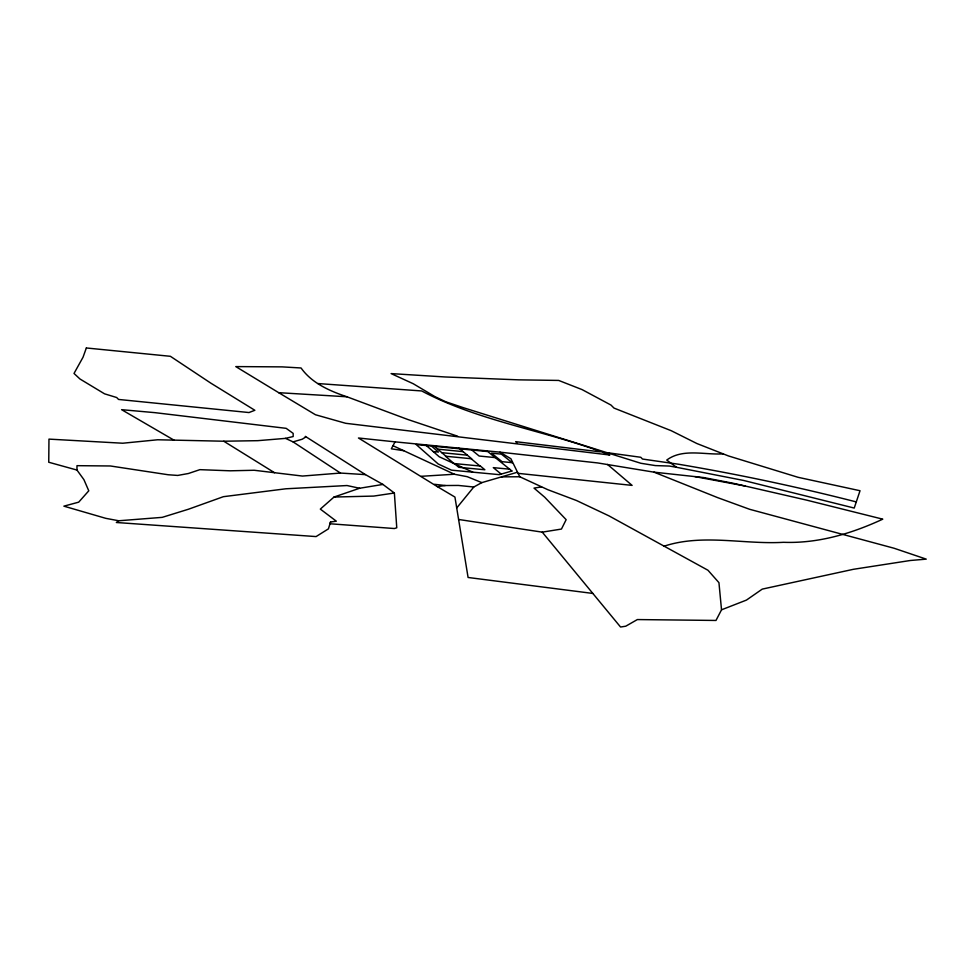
<?xml version="1.0" encoding="UTF-8"?>
<svg xmlns="http://www.w3.org/2000/svg" width="975" height="975" viewBox="0 0 975 975"><rect width="100%" height="100%" fill="white"/><g stroke="black" fill="none" stroke-linecap="round" stroke-linejoin="round"><path stroke-width="1.46" d="M359.604 488.256L347.027 485.538L285.846 488.792L223.373 496.689L188.419 509.242L162.216 517.359L118.755 520.772L105.775 518.334L63.875 506.159L78.695 502.162L88.774 490.815L83.911 479.639L76.964 470.06L76.988 465.672L110.382 465.977L168.175 474.752L177.718 475.434L188.394 473.509L199.875 469.658L230.124 470.803L254.207 470.267L302.469 476.056L340.446 473.058L365.467 474.63L382.907 484.429L394.375 493.009L396.764 527.792L394.388 528.535L330.001 523.77L330.537 522.003L336.326 521.174L320.324 509.096L334.011 497.043L359.604 488.256L382.907 484.429M330.537 522.003L328.417 528.864L316.083 536.579L116.366 522.503L118.755 520.772M501.503 476.872L519.76 476.763L547.84 489.706L576.469 500.504L608.985 515.872L707.972 570.253L718.941 582.66L721.524 609.814L715.979 620.453L637.358 619.564L625.743 626.206L620.551 627.023L542.258 532.143L458.591 519.468M663.695 546.317C702.244 533.447 743.803 544.623 783.486 542.307C818.232 543.599 851.528 533.617 882.765 519.163L806.618 500.126L732.335 483.088L703.731 477.567L653.981 472.156L597.724 462.942L499.919 452.156L395.046 441.858L391.328 448.817L403.687 450.682M517.506 472.205L481.821 482.625L473.789 487.013L456.714 507.951M721.524 609.814L746.448 600.088L762.243 589.119L853.405 569.303L910.358 560.491L926.25 559.138L894.063 548.242L749.617 509.291L717.734 497.664L653.981 472.156M76.964 470.06L48.75 462.247L48.969 439.116L122.765 443.223L157.658 439.774L223.762 441.224L257.741 440.676L285.517 438.372L293.073 441.882L302.25 439.213L305.638 437.068L305.321 436.373L365.467 474.63M285.517 438.372L293.17 436.544L293.17 433.388L286.175 428.342L154.915 412.657L121.595 409.671L174.086 440.2M541.564 486.891L534.02 488.109L544.684 497.189L566.146 519.675L561.454 529.059L542.258 532.143M394.375 493.009L373.754 496.08L334.011 497.043M395.046 441.858L358.447 437.994L437.336 486.622L445.246 485.526L458.372 485.44L473.789 487.013M421.188 476.312L454.374 474.24L467.257 476.69L481.821 482.625M723.109 453.838C704.669 455.106 682.744 448.122 666.742 460.066L676.455 467.281L743.572 480.443L854.222 508.06L860.035 490.73L798.062 477.299L728.471 455.947L696.857 443.515L671.202 430.694L614.006 408.086L611.008 405.076L582.099 389.61L558.687 380.433L518.639 379.848L444.905 376.959L391.109 373.596L413.266 383.748L434.838 396.569L445.746 401.761L463.856 407.842L640.807 463.259L655.334 465.587L669.386 466.05L676.455 467.281M346.942 396.776C329.733 391.024 311.842 383.187 301.056 367.977L282.153 366.88L235.779 366.588L278.704 392.681L346.942 396.776L407.879 419.506L457.653 436.203M317.947 383.553L421.688 390.951C480.334 422.041 548.218 430.889 609.814 455.008L345.698 423.296L315.449 414.741L278.704 392.681M509.657 469.182L493.301 467.634L501.187 474.094M433.253 451.571L438.409 452.071L431.438 446.038M495.227 457.592L479.152 456.032L471.803 449.999M441.821 452.692L467.33 455.167M437.702 449.158L463.088 451.632M499.919 452.156L510.9 458.75L518.078 473.35L632.105 485.392L607.51 464.429M599.966 451.815L515.653 441.663L517.335 443.369M434.545 484.307L445.246 485.526M592.837 593.434L468.085 577.48L454.935 497.067L437.336 486.622M608.181 452.814L640.782 457.275L642.488 459.042L678.381 464.21A570.948 148.09 12.6 0 1 753.334 478.201A569.461 147.615 12.6 0 1 853.722 501.26L856.282 501.918M694.943 476.604L744.997 485.989M472.802 472.168L439.237 456.788L426.331 445.538M392.986 445.709L454.374 474.24M223.762 441.224L274.523 472.704M293.073 441.882L340.446 473.058M458.896 448.134L471.632 458.75L445.502 456.239L453.972 463.539L480.395 466.05L484.867 469.767L458.786 467.305L454.46 463.588M471.157 458.701L479.919 466.001M433.643 445.66L445.977 456.276M518.078 473.35L519.76 476.763M86.348 347.977L83.033 357.228L74.015 373.449L79.987 379.007L104.557 393.827L116.683 397.52L118.56 399.445L248.991 412.547L254.841 410.28L210.856 383.163L170.393 356.302L86.348 347.977M511.912 470.998L499.273 474.654L451.535 470.169L438.25 464.015L416.191 444.551L487.732 451.559L511.912 470.998M512.168 462.662L502.088 461.687L491.473 453.168L501.418 454.143L512.168 462.662"/></g></svg>
